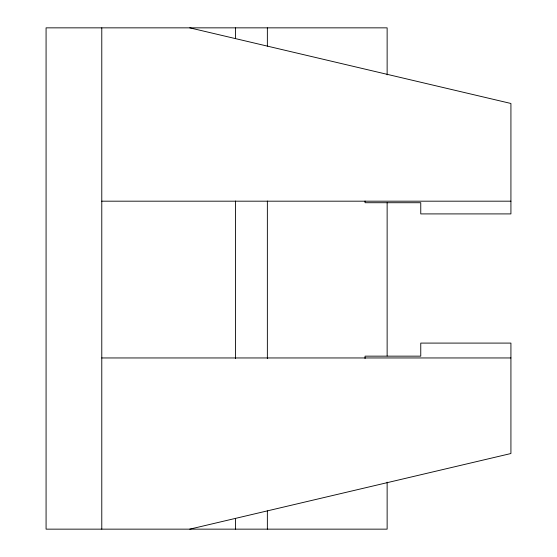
<?xml version="1.0" encoding="UTF-8"?>
<svg xmlns="http://www.w3.org/2000/svg" width="557" height="557" viewBox="0 0 557 557"><rect width="100%" height="100%" fill="white"/><g stroke="black" fill="none" stroke-linecap="round" stroke-linejoin="round"><path stroke-width="0.84" d="M189.784 529.15L510.922 453.523L510.922 343.091L420.758 343.091L420.758 356.153L365.058 356.153L365.058 358.597M101.778 201.181L510.922 201.181M101.778 357.956L510.922 357.956M189.784 27.85L510.922 103.477L510.922 213.909L420.758 213.909L420.758 202.72L365.058 202.72L365.058 201.056M387.136 74.847L387.136 27.85L46.078 27.85L46.078 529.15L387.136 529.15L387.136 482.153M387.136 202.783L387.136 355.958M267.36 27.85L267.36 46.127M267.36 201.042L267.36 358.569M267.36 510.873L267.36 529.15M235.458 27.85L235.458 38.294M235.458 201.042L235.458 358.569M235.458 518.706L235.458 529.15M101.778 27.85L101.778 529.15"/></g></svg>
